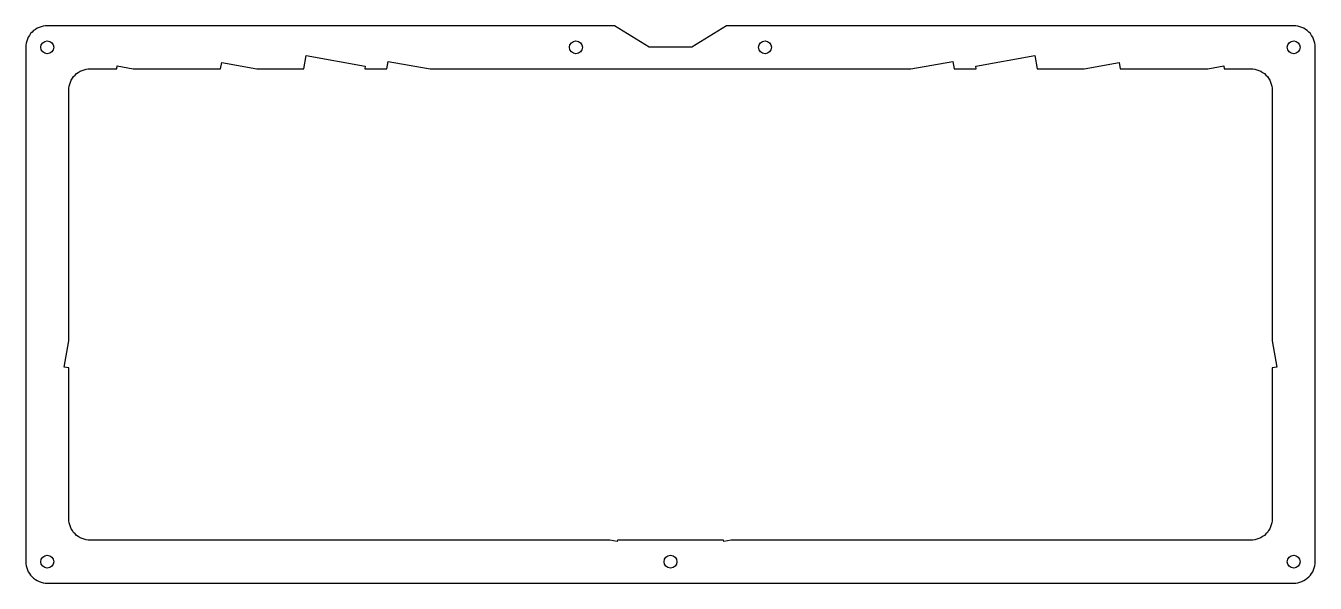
# Model space of a CAD drawing. Header units: inches. Extents: x -150 to 150, y -16 to 114.
import ezdxf

# ---------------------------------------------------------------- set-up
doc = ezdxf.new("R2010")
doc.units = ezdxf.units.IN
doc.header["$MEASUREMENT"] = 0
doc.layers.get('0').update_dxf_attribs({"color": 1})

msp = doc.modelspace()

# ---------------------------------------------------------------- linework, layer by layer
for points in [[(145.43, 113.89), (13.43, 113.89), (5.43, 108.89), (-4.57, 108.89), (-12.57, 113.89), (-144.57, 113.89, 0.414214), (-149.57, 108.89), (-149.57, -10.8, 0.414214), (-144.57, -15.8), (145.43, -15.8, 0.414214), (150.43, -10.8), (150.43, 108.89, 0.414214)], [(14.56, -5.8), (12.81, -6.11), (12.75, -5.8), (-11.89, -5.8), (-11.94, -6.11), (-13.7, -5.8), (-134.57, -5.8, -0.414214), (-139.57, -0.8), (-139.57, 34.31), (-140.64, 34.5), (-139.57, 40.61), (-139.57, 98.89, -0.414214), (-134.57, 103.89), (-128.41, 103.89), (-128.29, 104.54), (-124.59, 103.89), (-104.23, 103.89), (-103.98, 105.33), (-95.8, 103.89), (-84.89, 103.89), (-84.35, 106.95), (-70.59, 104.52), (-70.7, 103.89), (-65.54, 103.89), (-65.24, 105.61), (-55.49, 103.89), (-15.44, 103.89), (-7.44, 103.89), (8.3, 103.89), (16.3, 103.89), (56.35, 103.89), (66.1, 105.61), (66.41, 103.89), (71.57, 103.89), (71.45, 104.52), (85.21, 106.95), (85.75, 103.89), (96.67, 103.89), (104.84, 105.33), (105.09, 103.89), (125.46, 103.89), (129.16, 104.54), (129.27, 103.89), (135.43, 103.89, -0.414214), (140.43, 98.89), (140.43, 40.61), (141.51, 34.5), (140.43, 34.31), (140.43, -0.8, -0.414214), (135.43, -5.8)]]:
    msp.add_lwpolyline(points, format="xyb", close=True)
for centre in [(-144.57, 108.89), (-21.57, 108.89), (22.43, 108.89), (145.43, 108.89), (-144.57, -10.8), (0.43, -10.8), (145.43, -10.8)]:
    msp.add_circle(centre, 1.5)

doc.saveas('drawing.dxf')
